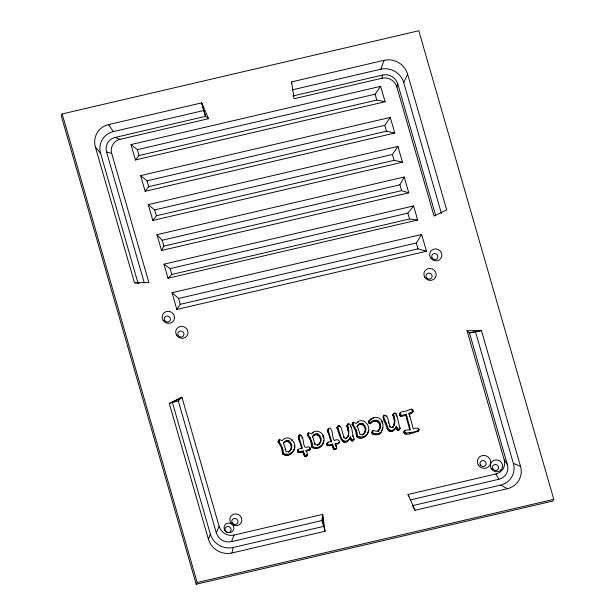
<?xml version="1.0" encoding="UTF-8"?>
<svg xmlns="http://www.w3.org/2000/svg" width="615" height="615" viewBox="0 0 615 615"><rect width="100%" height="100%" fill="white"/><g stroke="black" fill="none" stroke-linecap="round" stroke-linejoin="round"><path stroke-width="0.92" d="M293.186 451.418C298.905 444.399 288.85 432.422 282.062 440.74L279.61 439.533L278.103 441.462L281.555 447.966L282.577 453.77C285.752 457.26 292.133 454.685 293.67 450.572L292.225 452.786M323.921 440.617C325.304 433.46 316.341 427.463 311.282 433.929L308.822 432.714L307.323 434.644L310.775 441.147L311.797 446.951C316.21 451.333 323.628 446.159 323.921 440.617L322.406 444.599M367.178 434.152C372.905 427.141 362.85 415.163 356.062 423.481L353.602 422.267L352.103 424.204L355.555 430.7L356.577 436.504C359.744 439.994 366.125 437.426 367.662 433.306L366.225 435.528M291.518 83.725L291.625 81.887L384.029 60.332A19.326 18.358 29.7 0 1 407.614 74.146L446.698 209.9L434.029 216.042L396.867 86.992L397.797 84.009A12.508 11.885 29.7 0 0 382.53 75.061L292.825 95.994M347.498 424.396C348.244 428.601 350.181 433.621 347.083 437.626C351.803 433.675 343.508 425.834 349.013 423.72C353.002 426.956 351.596 433.959 353.994 438.357C354.186 439.556 353.202 441.147 351.849 440.963L350.473 439.425L349.95 437.765L350.435 436.911L351.795 439.871L352.964 440.094L353.871 439.464M393.539 413.649C393.961 417.539 396.329 422.036 393.631 425.88L394.461 421.014L392.893 415.033L393.908 413.242L395.053 412.98L396.022 413.564L397.221 416.655L399.911 428.724L399.05 429.97L397.89 430.223L396.89 429.462L395.991 427.018L396.475 426.172L397.836 429.132L399.535 429.124M169.271 403.402L178.288 400.895L181.94 397.259L172.338 402.279L210.33 534.104A18.734 17.797 29.7 0 0 233.185 547.488L323.628 526.394L321.945 520.536L322.598 514.409L234.038 535.065A12.215 11.608 29.7 0 1 219.132 526.332L181.94 397.259L169.271 403.402L208.393 539.178A19.296 18.327 29.7 0 0 231.94 552.97L325.097 531.237L322.598 514.409L323.628 526.394L325.097 531.237M382.407 429.116L381.231 431.73C384.552 426.933 383.291 418.123 376.518 417.439C373.428 416.101 365.31 422.021 370.238 423.72C374.427 417.562 383.176 423.389 379.017 429.877C384.114 423.627 375.45 416.147 370.722 422.866L370.238 423.72M282.577 453.77C284.899 448.935 279.387 444.291 278.772 440.125M311.797 446.951C314.119 442.116 308.607 437.473 307.992 433.306M356.577 436.504C358.899 431.668 353.387 427.025 352.764 422.859M291.625 81.887L294.085 98.731L381.923 78.236L382.53 75.061M291.01 448.912C292.471 444.86 288.22 438.887 284.061 442.615L284.545 441.77C289.634 437.465 293.916 446.167 290.564 450.019L291.495 448.066M320.269 442.354L319.162 444.191L319.646 443.346L317.963 444.707L315.218 444.899L312.605 436.381C316.74 429.416 324.005 438.418 319.785 443.2C323.021 438.18 315.818 430.731 312.128 437.227M365.01 431.653C367.078 426.479 360.098 420.906 356.9 426.779C360.313 418.646 369.2 427.317 364.564 432.76L365.495 430.8M231.94 552.97L233.185 547.488M413.049 411.527L409.121 413.226L408.637 414.072C414.295 414.641 414.648 406.246 408.506 410.197C406.2 412.104 399.95 410.382 399.842 414.149C400.995 416.77 404.37 414.11 406.254 414.149L410.359 429.577L405.546 430.177L403.917 432.145C405.216 437.157 415.402 431.753 418.385 431.123L418.515 430.623M418.385 431.123C420.714 427.594 415.248 427.456 413.28 429.016L409.121 413.226M381.715 430.884C381.561 436.02 369.054 436.181 372.705 430.777L373.167 430.554C375.035 430.984 377.618 431.953 379.001 430.016L377.925 431.522L378.41 430.669M372.39 431.184C372.16 434.966 379.048 434.498 380.831 432.23L380.347 433.083M305.655 451.072L309.299 450.372L310.229 447.974L309.137 446.874L305.24 447.366C302.28 444.453 304.486 435.835 299.882 434.828L298.759 436.035L298.452 437.78L301.904 448.912M309.66 449.957L310.229 447.974M339.034 442.6L337.996 443.784L334.875 444.253L335.36 443.407C341.871 444.453 339.626 437.388 334.46 440.548C331.5 437.634 333.707 429.016 329.094 428.017L327.664 429.923L327.672 430.961L331.124 442.093M310.137 449.104L309.26 449.757L306.139 450.226C306.57 451.794 308.815 455.646 305.67 455.646L304.164 453.893L303.303 450.903L302.818 451.748L300.82 452.463L298.006 452.455C296.053 449.596 300.351 448.366 302.388 448.058L299.259 438.318L299.244 435.189M298.114 449.657L298.014 450.787L299.29 451.925L303.303 450.903M335.36 443.407C335.79 444.983 338.027 448.835 334.883 448.827L333.376 447.074L332.515 444.084L332.031 444.937L330.04 445.644L327.218 445.637C325.274 442.777 329.571 441.547 331.608 441.247L328.471 431.499L328.464 428.371M327.334 442.846L327.234 443.976L328.51 445.114L332.515 444.084M412.565 412.373L413.226 410.981M406.254 414.149L405.769 415.002C403.878 416.809 397.352 416.824 399.958 413.003M348.175 440.74L349.612 438.603C342.417 449.842 338.865 432.645 336.989 427.702C341.54 420.237 342.278 436.381 344.954 438.318L346.283 438.088L347.567 436.773M337.65 426.333C339.326 430.731 340.841 445.598 348.659 439.894M394.215 430L395.653 427.863C394.492 431.784 388.519 433.014 387.127 428.578C386.804 424.142 381.215 419.253 384.075 415.187C389.456 414.802 387.642 424.681 390.994 427.579L392.324 427.348L393.608 426.034L392.524 427.656L393.008 426.81M384.075 415.187L383.576 416.709L388.572 429.285L391.278 430.669L394.699 429.155M353.387 440.309L353.51 439.202M399.05 429.97L400.034 427.617M292.071 89.913L380.846 69.203L384.029 60.332M302.818 451.748L304.617 456.199L306.339 456.261L306.862 454.762M332.031 444.937L332.892 447.92L334.399 449.673L335.944 449.035L336.559 447.097M208.393 539.178L210.33 534.104M178.288 400.895L216.272 532.713A12.477 11.854 29.7 0 0 231.494 541.63L234.038 535.065M403.917 432.145L404.639 430.738M216.272 532.713L219.132 526.332M327.664 429.923L328.61 428.863M368.508 422.09L369.269 420.629M441.424 213.497L403.74 82.618L407.614 74.146M349.128 439.448L350.435 436.911M395.168 428.709L396.475 426.172M378.517 430.861L379.501 429.032M393.123 426.887L394.115 425.026M161.507 250.497L163.859 246.108L162.176 240.25L156.956 234.684L404.216 176.997L408.767 192.818L161.507 250.497L156.956 234.684M408.767 192.818L401.61 190.642L399.927 184.784L404.216 176.997M62.176 113.952L61.208 115.643L196.2 584.25L552.824 501.048L553.792 499.357L418.8 30.75L62.176 113.952L197.169 582.551L196.2 584.25M278.103 441.462L279.133 439.74M278.149 442.008L278.633 441.163M278.311 442.231L278.795 441.385M278.864 442.915L279.348 442.062M280.502 445.214L280.986 444.368M281.555 447.966L282.039 447.113M285.029 441.985L285.514 441.14M286.283 441.562L286.767 440.717M282.377 451.172L282.862 450.326M287.835 441.516L288.32 440.663M288.52 441.747L289.004 440.894M282.669 453.017L283.154 452.163M289.142 442.147L289.627 441.301M285.006 449.619L285.491 448.766L283.392 443.2L284.545 441.77M282.862 454.285L283.061 452.924M283.377 454.7L283.861 453.855L288.612 454.377L292.709 451.94M290.195 443.469L290.68 442.615M291.794 440.694L292.279 439.848M285.106 455.238L285.591 454.393M291.003 445.468L291.487 444.622M291.226 446.636L291.71 445.79M288.258 452.371L290.426 450.165L289.173 451.794L289.657 450.949M286.736 455.377L287.22 454.523M291.233 447.789L291.718 446.936M298.444 436.735L298.928 435.889M288.127 455.223L288.612 454.377M298.759 436.035L299.882 434.828M298.452 437.78L298.936 436.934M294.224 446.636L294.708 445.783M289.696 454.693L290.18 453.847M298.775 439.171L299.259 438.318M300.95 436.158L301.435 435.312M294.7 447.436L293.87 449.88L294.354 449.027M298.998 439.894L299.482 439.049M291.064 453.878L291.548 453.032M299.19 440.517L299.674 439.671M301.634 438.287L302.119 437.442M297.468 451.041L298.483 449.25M297.529 451.641L298.014 450.787M307.323 434.644L308.346 432.922M307.369 435.189L307.854 434.344M307.531 435.412L308.015 434.567M298.006 452.455L298.49 451.602M308.077 436.096L308.561 435.251M298.805 452.778L299.29 451.925M300.82 452.463L301.304 451.61M309.722 438.403L310.206 437.549M312.927 433.083L313.412 432.23M303.057 452.64L303.541 451.794M313.273 435.797L313.758 434.951M303.264 453.478L303.749 452.625M310.775 441.147L311.259 440.294M314.25 435.174L314.734 434.321M303.679 454.739L304.164 453.893M315.495 434.743L315.979 433.898M304.118 455.615L304.602 454.769M304.617 456.199L305.101 455.354M311.597 444.361L312.082 443.507M317.056 434.697L317.54 433.844M305.186 456.491L305.67 455.646M308.776 450.603L309.26 449.757M317.74 434.928L318.224 434.082M305.809 456.484L306.293 455.638M309.299 450.372L310.298 448.573M311.89 446.198L312.374 445.352M306.339 456.261L307.392 454.485M318.362 435.328L318.847 434.482M306.724 455.853L307.208 455.008M312.074 447.466L312.282 446.106M314.526 444.153L315.011 443.307M312.589 447.889L313.073 447.036C316.594 448.658 321.076 447.19 322.89 443.753M319.416 436.65L319.9 435.804M314.327 448.42L314.811 447.574M320.215 438.656L320.699 437.803M320.446 439.825L320.93 438.972M322.529 436.419L323.013 435.574M317.478 445.552L317.963 444.707M315.956 448.558L316.441 447.712M320.453 440.97L320.93 440.125M318.393 444.976L318.878 444.13M320.231 442.1L320.715 441.247M323.113 438.118L323.598 437.265M317.34 448.404L317.824 447.559M327.672 430.961L328.156 430.116M318.916 447.874L319.4 447.028M327.987 432.353L328.471 431.499M328.218 433.075L328.702 432.23M320.284 447.067L320.769 446.213M321.445 445.975L321.929 445.122M323.09 443.061L323.575 442.216M328.41 433.706L328.894 432.852M326.688 444.222L327.703 442.431M326.75 444.822L327.234 443.976M327.757 443.046L328.241 442.2M336.989 427.702L338.035 425.926M327.218 445.637L327.703 444.791M337.051 428.301L337.535 427.448M338.573 425.695L337.166 427.179M328.026 445.96L328.51 445.114M339.165 426.656L339.649 425.803M330.04 445.644L330.524 444.791M338.242 431.284L338.727 430.431M332.277 445.821L332.761 444.976M339.434 434.275L339.918 433.429M332.484 446.659L332.969 445.813M332.892 447.92L333.376 447.074M339.803 435.612L340.287 434.759M333.338 448.804L333.822 447.951M340.218 437.057L340.702 436.204M346.852 425.772L347.867 423.989M335.506 446.19L335.99 445.345M333.837 449.388L334.322 448.535M346.921 426.38L347.406 425.534M347.014 425.242L348.413 423.75M334.399 449.673L334.883 448.827M337.996 443.784L338.473 442.938M347.375 427.648L347.859 426.795M335.021 449.673L335.506 448.819M338.519 443.553L339.357 442.293M341.087 439.318L341.571 438.472M335.559 449.442L336.044 448.589M335.944 449.035L336.613 447.666M347.836 428.916L348.321 428.063M343.447 437.757L343.931 436.911M342.048 440.87L342.532 440.025M348.144 430.323L348.628 429.47M350.227 426.979L350.711 426.134M352.103 424.204L353.125 422.474M352.149 424.75L352.633 423.896M353.602 422.267L352.287 423.704M342.847 441.624L343.331 440.778M348.421 431.753L348.905 430.907M352.303 424.973L352.787 424.119M352.856 425.649L353.341 424.804M343.747 442.093L344.231 441.239M348.221 434.382L348.697 433.529M346.283 438.088L345.799 438.941L346.968 437.549M347.59 436.619L348.075 435.766M344.754 442.262L345.238 441.409M345.868 442.131L346.353 441.286M354.501 427.955L354.986 427.102M357.707 422.636L358.191 421.782M347.083 441.639L347.567 440.786M358.053 425.349L358.537 424.504M350.473 439.425L350.957 438.58M355.555 430.7L356.039 429.854M359.022 424.727L359.506 423.881M352.626 436.512L353.11 435.666M350.85 440.209L351.334 439.356M360.275 424.304L360.759 423.451M351.311 440.717L351.795 439.871M351.849 440.963L352.334 440.117M356.377 433.913L356.861 433.06M361.835 424.25L362.32 423.404M352.48 440.94L352.964 440.094M353.01 440.717L354.055 438.941M362.519 424.481L363.004 423.635M356.669 435.751L357.154 434.905M363.142 424.88L363.626 424.035M356.854 437.019L357.061 435.658M357.369 437.442L357.853 436.589L362.604 437.111L366.709 434.674M364.195 426.203L364.68 425.357M359.106 437.98L359.591 437.127M364.995 428.209L365.479 427.356M368.516 422.636L368.992 421.237M368.785 421.483L370.661 419.253M365.225 429.378L365.71 428.524M368.762 423.128L369 421.79M362.258 435.105L364.418 432.899L363.165 434.528L363.65 433.683M360.736 438.111L361.22 437.265M365.225 430.523L365.71 429.677M369.192 423.512L369.677 422.666L369.246 422.282M371.783 419.038L372.267 418.192M369.707 423.727L370.722 422.866M362.12 437.957L362.604 437.111M373.174 418.484L373.659 417.631M370.799 423.343L371.283 422.497M372.229 422.059L372.713 421.214M363.696 437.426L364.18 436.581M373.082 421.498L373.566 420.645M368.7 430.169L367.87 432.614L368.354 431.768M365.064 436.619L365.548 435.766M373.951 421.167L374.435 420.322M375.765 421.021L376.249 420.168M377.379 421.452L377.864 420.606M371.768 432.553L372.705 430.777M372.69 431.407L373.167 430.554M378.125 421.913L378.609 421.067M371.821 433.083L372.306 432.237M372.129 433.637L372.613 432.791M378.732 422.513L379.217 421.667M372.705 434.082L373.182 433.229M379.201 423.251L379.686 422.405M383.03 416.962L383.691 415.594M383.091 417.562L383.576 416.709M373.536 434.413L374.02 433.56M379.54 424.127L380.024 423.274M381.608 422.098L382.092 421.252M374.635 434.628L375.119 433.783M379.763 426.11L380.247 425.257M382.153 423.52L382.638 422.666M385.928 416.824L386.412 415.971M379.417 428.57L379.893 427.717M384.283 420.537L384.767 419.691M376.449 434.728L376.934 433.882M378.002 434.544L378.486 433.698M382.338 428.232L382.822 427.387M379.271 434.021L379.755 433.168M385.474 423.535L385.959 422.69M385.843 424.873L386.328 424.019M386.258 426.31L386.743 425.465M388.342 422.943L388.826 422.098M392.893 415.033L393.908 413.242M392.962 415.64L393.446 414.787M393.416 416.909L393.9 416.055M387.127 428.578L387.611 427.733M393.877 418.169L394.361 417.324M395.806 414.971L396.291 414.126M389.487 427.018L389.971 426.172M388.088 430.131L388.572 429.285M394.192 419.576L394.669 418.73M396.268 416.24L396.752 415.394M388.888 430.884L389.372 430.039M394.461 421.014L394.945 420.16M399.296 414.395L399.781 413.549M400.327 412.58L399.473 413.849M389.795 431.346L390.271 430.5M394.261 423.643L394.745 422.789M399.358 415.002L399.842 414.149M399.627 415.54L400.111 414.695M390.794 431.515L391.278 430.669M400.073 415.94L400.557 415.094M391.909 431.392L392.393 430.546M400.626 416.147L401.111 415.302M401.218 416.124L401.703 415.279M393.123 430.892L393.608 430.046M396.514 428.686L396.998 427.832M396.89 429.462L397.375 428.617M397.352 429.977L397.836 429.132M397.89 430.223L398.374 429.378M398.52 430.2L399.004 429.355M399.427 429.57L400.096 428.201M409.874 430.423L406.377 417.47L406.861 416.624M411.412 410.09L411.896 409.236M407.145 419.93L407.63 419.084M412.411 410.689L412.896 409.844M409.252 416.755L409.736 415.901M411.666 413.042L412.15 412.196M412.196 412.803L412.68 411.958M404.155 431.592L405.031 430.385M403.97 432.776L404.401 431.292M404.224 433.36L404.455 431.93M404.593 433.76L405.077 432.906L404.708 432.506M405.093 433.975L405.569 433.121L413.603 432.084L418.869 430.277M405.7 434.005L406.184 433.16M409.821 433.537L410.305 432.691M417.485 431.791L417.969 430.946M418.431 430.016L418.915 429.162M418.046 431.515L419 429.777M172.023 292.725L178.565 298.467L416.317 243.002L421.659 234.484L426.479 251.212L176.843 309.453L172.023 292.725L421.659 234.484M289.942 451.01L291.049 449.173M363.934 433.752L365.049 431.907M176.843 309.453L180.249 304.325L418 248.86L426.479 251.212M148.269 204.634L154.68 209.923L392.432 154.457L397.913 146.401L402.464 162.214L152.828 220.454L148.269 204.634L397.913 146.401M140.643 175.621L147.023 180.825L384.782 125.36L390.279 117.388L394.784 133.024L145.148 191.265L140.643 175.621L390.279 117.388M131.003 144.571L137.353 149.66L375.104 94.195L380.647 86.338L385.082 101.744L135.438 159.977L131.003 144.571L380.647 86.338M152.828 220.454L156.371 215.78L394.123 160.315L402.464 162.214M371.906 432.038L372.221 431.622M145.148 191.265L148.715 186.683L386.466 131.218L394.784 133.024M163.959 264.189L170.117 268.601L407.868 213.136L413.595 205.948L417.647 220.009L168.003 278.249L163.959 264.189L413.595 205.948M135.438 159.977L139.044 155.518L376.795 100.053L385.082 101.744M297.629 450.511L298.536 449.865M326.849 443.692L327.218 443.277M393.062 414.502L393.969 413.864M278.288 440.97L279.125 440.378M307.508 434.152L308.338 433.56M168.003 278.249L171.8 274.459L409.552 218.994L417.647 220.009M370.176 420.099L371.245 419.392M383.591 416.032L384.129 415.802M404.547 431.23L405.062 431.023M288.743 451.518L285.998 451.718L285.491 448.766M362.742 434.259L359.998 434.451L357.384 425.934M139.059 283.192L134.501 282.739L95.386 146.985A19.334 18.365 29.7 0 1 108.547 124.599L201.697 102.874L208.6 118.672L120.056 139.328L115.074 137.46A12.515 11.893 29.7 0 0 106.556 151.951L144.264 282.823M138.052 283.284L100.606 153.335A18.773 17.835 29.7 0 1 113.391 131.602L203.826 110.5L205.51 116.358L208.6 118.672M115.074 137.46L205.51 116.358L201.697 102.874L203.826 110.5M162.176 240.25L399.927 184.784M163.859 246.108L401.61 190.642M474.58 331.769L469.483 332.961L467.054 330.747L481.445 330.57L520.536 466.331A19.349 18.381 29.7 0 1 507.444 488.694L415.025 510.258L412.803 506.376M408.421 496.09L408.091 494.46L495.913 473.973A12.269 11.654 29.7 0 0 504.215 459.789L467.054 330.747M231.494 541.63L321.945 520.536M410.19 499.949L498.95 479.239A12.531 11.9 29.7 0 0 507.429 464.755L469.483 332.961L481.445 330.57L475.426 331.57L513.379 463.372A18.781 17.843 29.7 0 1 500.664 485.089L412.811 505.584M197.169 582.551L553.792 499.357M299.397 435.681L299.966 435.643M347.929 424.604L348.528 424.565M134.501 282.739L148.892 282.562L111.707 153.519A12.254 11.647 29.7 0 1 120.056 139.328M106.556 151.951L111.707 153.519M513.379 463.372L520.536 466.331M369.677 422.666L370.192 422.882M405.077 432.906L405.569 433.121M500.664 485.089L507.444 488.694M357.338 436.173L357.853 436.589M312.558 446.621L313.073 447.036M283.346 453.44L283.861 453.855M95.386 146.985L100.606 153.335M108.547 124.599L113.391 131.602M504.215 459.789L507.429 464.755M495.913 473.973L498.95 479.239M408.091 494.46L415.025 510.258M397.797 84.009L435.751 215.804M384.782 125.36L386.466 131.218M375.104 94.195L376.795 100.053M392.432 154.457L394.123 160.315M407.868 213.136L409.552 218.994M416.317 243.002L418 248.86M147.023 180.825L148.715 186.683M137.353 149.66L139.044 155.518M154.68 209.923L156.371 215.78M170.117 268.601L171.8 274.459M178.565 298.467L180.249 304.325M405.769 415.002L406.377 417.47M412.68 411.235L412.742 411.827M380.846 69.203A18.765 17.827 29.7 0 1 403.74 82.618M381.923 78.236A12.246 11.639 29.7 0 1 396.867 86.992M432.145 258A3.129 2.967 29.7 0 0 437.496 258.154A3.129 2.967 29.7 0 0 434.751 253.565A3.129 2.967 29.7 0 0 432.145 258M492.869 468.945A3.129 2.967 29.7 0 0 498.219 469.099A3.129 2.967 29.7 0 0 495.475 464.51A3.129 2.967 29.7 0 0 492.869 468.945M225.359 530.976A3.129 2.967 29.7 0 0 230.71 531.129A3.129 2.967 29.7 0 0 227.965 526.54A3.129 2.967 29.7 0 0 225.359 530.976M164.712 320.453A3.129 2.967 29.7 0 0 170.063 320.607A3.129 2.967 29.7 0 0 167.326 316.018A3.129 2.967 29.7 0 0 164.712 320.453M480.407 464.994A3.129 2.967 29.7 0 0 485.758 465.148A3.129 2.967 29.7 0 0 483.013 460.558A3.129 2.967 29.7 0 0 480.407 464.994M426.41 277.557A3.129 2.967 29.7 0 0 431.761 277.711A3.129 2.967 29.7 0 0 429.016 273.121A3.129 2.967 29.7 0 0 426.41 277.557M178.242 335.452A3.129 2.967 29.7 0 0 183.593 335.606A3.129 2.967 29.7 0 0 180.848 331.016A3.129 2.967 29.7 0 0 178.242 335.452M232.239 522.896A3.129 2.967 29.7 0 0 237.59 523.042A3.129 2.967 29.7 0 0 234.845 518.453A3.129 2.967 29.7 0 0 232.239 522.896M430.485 257.716A6.219 5.912 29.7 0 0 441.132 258.016A6.219 5.912 29.7 0 0 435.674 248.891A6.219 5.912 29.7 0 0 430.485 257.716M162.998 320.2A6.288 5.973 29.7 0 0 173.761 320.507A6.288 5.973 29.7 0 0 168.241 311.282A6.288 5.973 29.7 0 0 162.998 320.2M224.759 530.122A4.974 4.728 29.7 0 0 233.27 530.368A4.974 4.728 29.7 0 0 228.911 523.065A4.974 4.728 29.7 0 0 224.759 530.122M491.216 468.661A6.219 5.904 29.7 0 0 501.848 468.961A6.219 5.904 29.7 0 0 496.397 459.836A6.219 5.904 29.7 0 0 491.216 468.661M478.324 464.94A6.719 6.388 29.7 0 0 489.824 465.271A6.719 6.388 29.7 0 0 483.928 455.408A6.719 6.388 29.7 0 0 478.324 464.94M424.734 277.28A6.242 5.927 29.7 0 0 435.412 277.588A6.242 5.927 29.7 0 0 429.939 268.424A6.242 5.927 29.7 0 0 424.734 277.28M176.559 335.183A6.25 5.935 29.7 0 0 187.252 335.483A6.25 5.935 29.7 0 0 181.771 326.311A6.25 5.935 29.7 0 0 176.559 335.183M230.671 522.558A6.112 5.804 29.7 0 0 241.126 522.858A6.112 5.804 29.7 0 0 235.768 513.886A6.112 5.804 29.7 0 0 230.671 522.558"/></g></svg>
